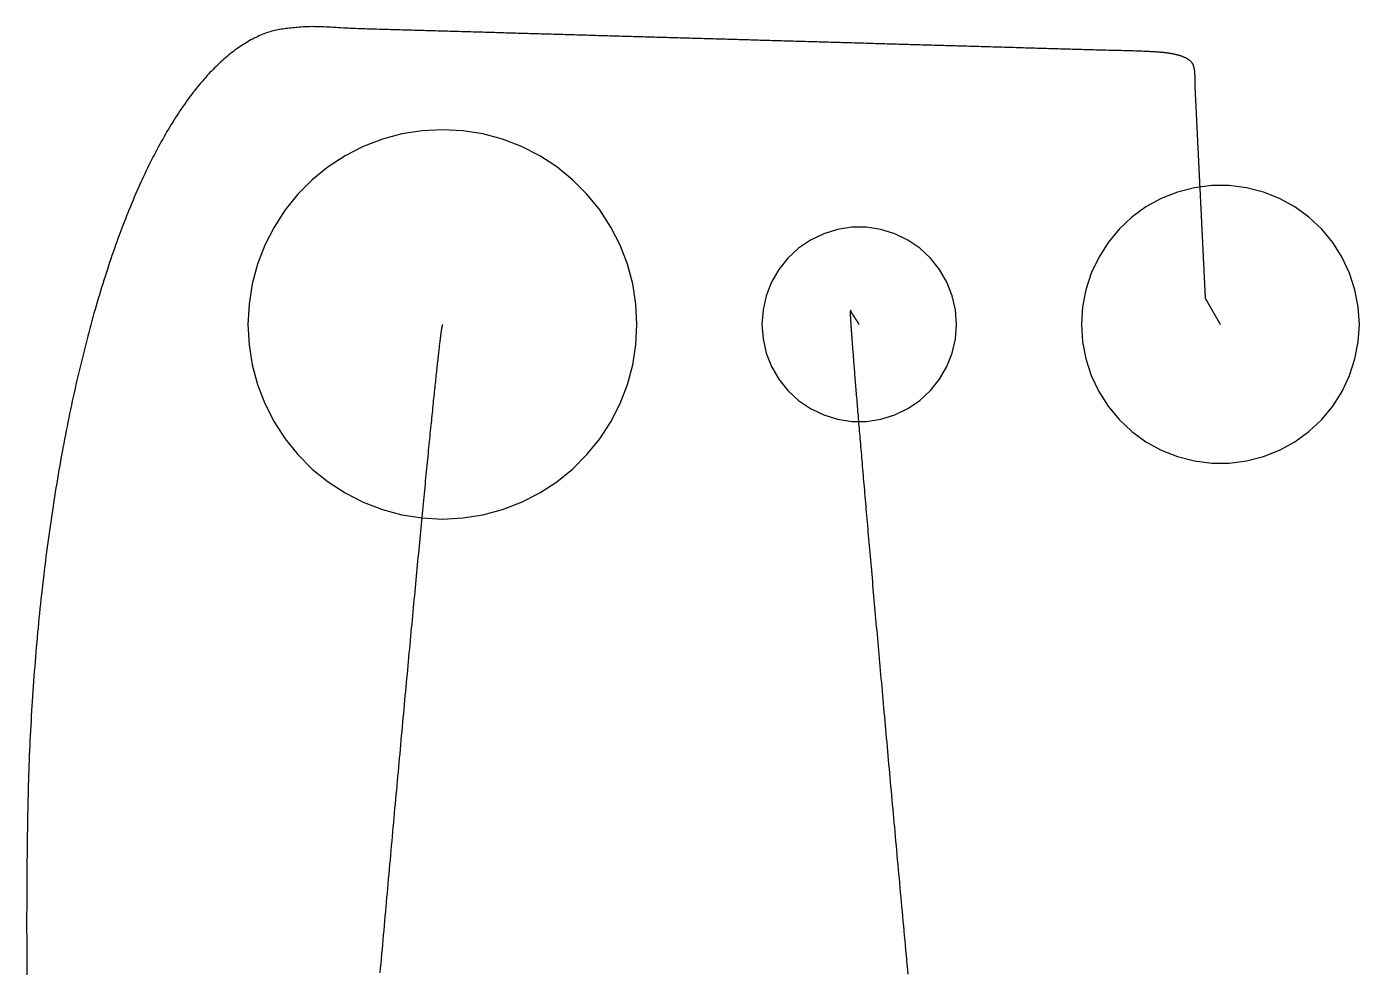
# Model space of a CAD drawing. Header units: millimetres. Extents: x -226 to 218, y -257 to 254.
# Drawn here: x -149.5 to -101.68, y 163.19 to 197.1 of the extents above; entities that cross this region are included whole.
import ezdxf

# ---------------------------------------------------------------- set-up
doc = ezdxf.new("R2010")
doc.units = ezdxf.units.MM
doc.layers.add('SKETCH', color=5, linetype='Continuous')

msp = doc.modelspace()

# ---------------------------------------------------------------- linework, layer by layer
at = {"layer": 'SKETCH', "flags": 128}
for points in [[(-106.669, 186.422), (-106.671, 186.424), (-106.672, 186.427), (-106.673, 186.429), (-106.675, 186.432), (-106.676, 186.434), (-106.678, 186.436), (-106.679, 186.439), (-106.68, 186.441), (-106.682, 186.444), (-106.683, 186.446), (-106.684, 186.448), (-106.686, 186.451), (-106.687, 186.453), (-106.688, 186.455), (-106.69, 186.458), (-106.691, 186.46), (-106.693, 186.463), (-106.694, 186.465), (-106.695, 186.467), (-106.697, 186.47), (-106.698, 186.472), (-106.699, 186.475), (-106.701, 186.477), (-106.702, 186.479), (-106.703, 186.482), (-106.705, 186.484), (-106.706, 186.486), (-106.708, 186.489), (-106.709, 186.491), (-106.71, 186.494), (-106.712, 186.496), (-106.713, 186.498), (-106.714, 186.501), (-106.716, 186.503), (-106.717, 186.506), (-106.718, 186.508), (-106.72, 186.51), (-106.721, 186.513), (-106.723, 186.515), (-106.724, 186.517), (-106.725, 186.52), (-106.727, 186.522), (-106.728, 186.525), (-106.729, 186.527), (-106.731, 186.529), (-106.732, 186.532), (-106.733, 186.534), (-106.735, 186.537), (-106.736, 186.539), (-106.738, 186.541), (-106.739, 186.544), (-106.74, 186.546), (-106.742, 186.549), (-106.743, 186.551), (-106.744, 186.553), (-106.746, 186.556), (-106.747, 186.558), (-106.748, 186.56), (-106.75, 186.563), (-106.751, 186.565), (-106.753, 186.568), (-106.754, 186.57), (-106.755, 186.572), (-106.757, 186.575), (-106.758, 186.577), (-106.759, 186.58), (-106.761, 186.582), (-106.762, 186.584), (-106.764, 186.587), (-106.765, 186.589), (-106.766, 186.591), (-106.768, 186.594), (-106.769, 186.596), (-106.77, 186.599), (-106.772, 186.601), (-106.773, 186.603), (-106.774, 186.606), (-106.776, 186.608), (-106.777, 186.611), (-106.779, 186.613), (-106.78, 186.615), (-106.781, 186.618), (-106.783, 186.62), (-106.784, 186.623), (-106.785, 186.625), (-106.787, 186.627), (-106.788, 186.63), (-106.789, 186.632), (-106.791, 186.634), (-106.792, 186.637), (-106.794, 186.639), (-106.795, 186.642), (-106.796, 186.644), (-106.798, 186.646), (-106.799, 186.649), (-106.8, 186.651), (-106.802, 186.654), (-106.803, 186.656), (-106.805, 186.658), (-106.806, 186.661), (-106.807, 186.663), (-106.809, 186.666), (-106.81, 186.668), (-106.811, 186.67), (-106.813, 186.673), (-106.814, 186.675), (-106.815, 186.677), (-106.817, 186.68), (-106.818, 186.682), (-106.82, 186.685), (-106.821, 186.687), (-106.822, 186.689), (-106.824, 186.692), (-106.825, 186.694), (-106.826, 186.697), (-106.828, 186.699), (-106.829, 186.701), (-106.831, 186.704), (-106.832, 186.706), (-106.833, 186.709), (-106.835, 186.711), (-106.836, 186.713), (-106.837, 186.716), (-106.839, 186.718), (-106.84, 186.721), (-106.841, 186.723), (-106.843, 186.725), (-106.844, 186.728), (-106.846, 186.73), (-106.847, 186.732), (-106.848, 186.735), (-106.85, 186.737), (-106.851, 186.74), (-106.852, 186.742), (-106.854, 186.744), (-106.855, 186.747), (-106.857, 186.749), (-106.858, 186.752), (-106.859, 186.754), (-106.861, 186.756), (-106.862, 186.759), (-106.863, 186.761), (-106.865, 186.764), (-106.866, 186.766), (-106.867, 186.768), (-106.869, 186.771), (-106.87, 186.773), (-106.872, 186.776), (-106.873, 186.778), (-106.874, 186.78), (-106.876, 186.783), (-106.877, 186.785), (-106.878, 186.788), (-106.88, 186.79), (-106.881, 186.792), (-106.883, 186.795), (-106.884, 186.797), (-106.885, 186.799), (-106.887, 186.802), (-106.888, 186.804), (-106.889, 186.807), (-106.891, 186.809), (-106.892, 186.811), (-106.893, 186.814), (-106.895, 186.816), (-106.896, 186.819), (-106.898, 186.821), (-106.899, 186.823), (-106.9, 186.826), (-106.902, 186.828), (-106.903, 186.831), (-106.904, 186.833), (-106.906, 186.835), (-106.907, 186.838), (-106.909, 186.84), (-106.91, 186.843), (-106.911, 186.845), (-106.913, 186.847), (-106.914, 186.85), (-106.915, 186.852), (-106.917, 186.855), (-106.918, 186.857), (-106.92, 186.859), (-106.921, 186.862), (-106.922, 186.864), (-106.924, 186.867), (-106.925, 186.869), (-106.926, 186.871), (-106.928, 186.874), (-106.929, 186.876), (-106.93, 186.878), (-106.932, 186.881), (-106.933, 186.883), (-106.935, 186.886), (-106.936, 186.888), (-106.937, 186.89), (-106.939, 186.893), (-106.94, 186.895), (-106.941, 186.898), (-106.943, 186.9), (-106.944, 186.902), (-106.946, 186.905), (-106.947, 186.907), (-106.948, 186.91), (-106.95, 186.912), (-106.951, 186.914), (-106.952, 186.917), (-106.954, 186.919), (-106.955, 186.922), (-106.957, 186.924), (-106.958, 186.926), (-106.959, 186.929), (-106.961, 186.931), (-106.962, 186.934), (-106.963, 186.936), (-106.965, 186.938), (-106.966, 186.941), (-106.967, 186.943), (-106.969, 186.946), (-106.97, 186.948), (-106.972, 186.95), (-106.973, 186.953), (-106.974, 186.955), (-106.976, 186.958), (-106.977, 186.96), (-106.978, 186.962), (-106.98, 186.965), (-106.981, 186.967), (-106.983, 186.97), (-106.984, 186.972), (-106.985, 186.974), (-106.987, 186.977), (-106.988, 186.979), (-106.989, 186.982), (-106.991, 186.984), (-106.992, 186.986), (-106.994, 186.989), (-106.995, 186.991), (-106.996, 186.994), (-106.998, 186.996), (-106.999, 186.998), (-107, 187.001), (-107.002, 187.003), (-107.003, 187.006), (-107.005, 187.008), (-107.006, 187.01), (-107.007, 187.013), (-107.009, 187.015), (-107.01, 187.018), (-107.011, 187.02), (-107.013, 187.022), (-107.014, 187.025), (-107.016, 187.027), (-107.017, 187.03), (-107.018, 187.032), (-107.02, 187.034), (-107.021, 187.037), (-107.022, 187.039), (-107.024, 187.042), (-107.025, 187.044), (-107.026, 187.046), (-107.028, 187.049), (-107.029, 187.051), (-107.031, 187.054), (-107.032, 187.056), (-107.033, 187.058), (-107.035, 187.061), (-107.036, 187.063), (-107.037, 187.066), (-107.039, 187.068), (-107.04, 187.07), (-107.042, 187.073), (-107.043, 187.075), (-107.044, 187.078), (-107.046, 187.08), (-107.047, 187.082), (-107.048, 187.085), (-107.05, 187.087), (-107.051, 187.09), (-107.053, 187.092), (-107.054, 187.094), (-107.055, 187.097), (-107.057, 187.099), (-107.058, 187.102), (-107.059, 187.104), (-107.061, 187.106), (-107.062, 187.109), (-107.064, 187.111), (-107.065, 187.114), (-107.066, 187.116), (-107.068, 187.118), (-107.069, 187.121), (-107.07, 187.123), (-107.072, 187.126), (-107.073, 187.128), (-107.075, 187.13), (-107.076, 187.133), (-107.077, 187.135), (-107.079, 187.138), (-107.08, 187.14), (-107.081, 187.142), (-107.083, 187.145), (-107.084, 187.147), (-107.086, 187.15), (-107.087, 187.152), (-107.088, 187.154), (-107.09, 187.157), (-107.091, 187.159), (-107.092, 187.162), (-107.094, 187.164), (-107.095, 187.166), (-107.097, 187.169), (-107.098, 187.171), (-107.099, 187.174), (-107.101, 187.176), (-107.102, 187.178), (-107.103, 187.181), (-107.105, 187.183), (-107.106, 187.186), (-107.108, 187.188), (-107.109, 187.19), (-107.11, 187.193), (-107.112, 187.195), (-107.113, 187.198), (-107.114, 187.2), (-107.116, 187.202), (-107.117, 187.205), (-107.119, 187.207), (-107.12, 187.21), (-107.121, 187.212), (-107.123, 187.214), (-107.124, 187.217), (-107.125, 187.219), (-107.127, 187.222), (-107.128, 187.224), (-107.13, 187.226), (-107.131, 187.229), (-107.132, 187.231), (-107.134, 187.234), (-107.135, 187.236), (-107.136, 187.238), (-107.138, 187.241), (-107.139, 187.243), (-107.141, 187.246), (-107.142, 187.248), (-107.143, 187.251), (-107.145, 187.253), (-107.146, 187.255), (-107.147, 187.258), (-107.149, 187.26), (-107.15, 187.263), (-107.152, 187.265), (-107.153, 187.267), (-107.154, 187.27), (-107.156, 187.272), (-107.157, 187.275), (-107.158, 187.277), (-107.16, 187.279), (-107.161, 187.282), (-107.163, 187.284), (-107.164, 187.287), (-107.165, 187.289), (-107.167, 187.292), (-107.168, 187.294), (-107.17, 187.297), (-107.172, 187.299), (-107.173, 187.302), (-107.175, 187.304), (-107.176, 187.307), (-107.178, 187.309), (-107.18, 187.312), (-107.181, 187.314), (-107.183, 187.317), (-107.184, 187.319), (-107.186, 187.322), (-107.187, 187.324), (-107.188, 187.326), (-107.19, 187.329), (-107.191, 187.331), (-107.192, 187.333), (-107.193, 187.336), (-107.194, 187.338), (-107.195, 187.34), (-107.196, 187.342), (-107.196, 187.343), (-107.196, 187.343), (-107.196, 187.344), (-107.197, 187.345), (-107.197, 187.345), (-107.197, 187.346), (-107.197, 187.346), (-107.197, 187.347), (-107.197, 187.347), (-107.198, 187.348), (-107.198, 187.348), (-107.198, 187.349), (-107.198, 187.349), (-107.198, 187.35), (-107.198, 187.351), (-107.198, 187.351), (-107.199, 187.352), (-107.199, 187.353), (-107.199, 187.353), (-107.199, 187.354), (-107.199, 187.355), (-107.199, 187.356), (-107.2, 187.357), (-107.2, 187.358), (-107.2, 187.359), (-107.2, 187.36), (-107.2, 187.361), (-107.2, 187.362), (-107.201, 187.364), (-107.201, 187.365), (-107.201, 187.366), (-107.201, 187.368), (-107.201, 187.369), (-107.201, 187.37), (-107.202, 187.372), (-107.202, 187.373), (-107.202, 187.375), (-107.202, 187.376), (-107.202, 187.378), (-107.202, 187.379), (-107.203, 187.381), (-107.203, 187.382), (-107.203, 187.384), (-107.203, 187.386), (-107.203, 187.388), (-107.203, 187.389), (-107.204, 187.391), (-107.204, 187.393), (-107.204, 187.395), (-107.204, 187.397), (-107.204, 187.399), (-107.204, 187.401), (-107.205, 187.403), (-107.205, 187.405), (-107.205, 187.407), (-107.205, 187.409), (-107.205, 187.411), (-107.205, 187.413), (-107.206, 187.416), (-107.206, 187.418), (-107.206, 187.42), (-107.206, 187.422), (-107.206, 187.425), (-107.206, 187.427), (-107.207, 187.429), (-107.207, 187.432), (-107.207, 187.434), (-107.207, 187.437), (-107.207, 187.439), (-107.207, 187.442), (-107.208, 187.445), (-107.208, 187.447), (-107.208, 187.45), (-107.208, 187.452), (-107.208, 187.455), (-107.208, 187.457), (-107.208, 187.46), (-107.209, 187.462), (-107.209, 187.464), (-107.209, 187.467), (-107.209, 187.469), (-107.209, 187.472), (-107.209, 187.474), (-107.209, 187.477), (-107.21, 187.48), (-107.21, 187.482), (-107.21, 187.485), (-107.21, 187.488), (-107.21, 187.492), (-107.21, 187.495), (-107.211, 187.498), (-107.211, 187.502), (-107.211, 187.506), (-107.211, 187.51), (-107.211, 187.515), (-107.212, 187.519), (-107.212, 187.534), (-107.213, 187.551), (-107.214, 187.57), (-107.215, 187.591), (-107.216, 187.614), (-107.218, 187.639), (-107.219, 187.665), (-107.22, 187.692), (-107.222, 187.72), (-107.223, 187.75), (-107.225, 187.78), (-107.226, 187.812), (-107.228, 187.843), (-107.229, 187.876), (-107.231, 187.908), (-107.232, 187.941), (-107.234, 187.974), (-107.236, 188.006), (-107.237, 188.039), (-107.239, 188.07), (-107.24, 188.102), (-107.242, 188.132), (-107.243, 188.162), (-107.245, 188.19), (-107.246, 188.218), (-107.247, 188.246), (-107.249, 188.274), (-107.25, 188.302), (-107.251, 188.33), (-107.253, 188.358), (-107.254, 188.386), (-107.256, 188.414), (-107.257, 188.442), (-107.258, 188.47), (-107.26, 188.498), (-107.261, 188.526), (-107.262, 188.554), (-107.264, 188.582), (-107.265, 188.61), (-107.266, 188.638), (-107.268, 188.666), (-107.269, 188.694), (-107.271, 188.722), (-107.272, 188.75), (-107.273, 188.778), (-107.275, 188.805), (-107.276, 188.833), (-107.277, 188.861), (-107.279, 188.889), (-107.28, 188.917), (-107.282, 188.945), (-107.283, 188.973), (-107.284, 189.001), (-107.286, 189.029), (-107.287, 189.057), (-107.288, 189.085), (-107.29, 189.113), (-107.291, 189.141), (-107.293, 189.169), (-107.294, 189.197), (-107.295, 189.225), (-107.297, 189.253), (-107.298, 189.281), (-107.299, 189.309), (-107.301, 189.337), (-107.302, 189.365), (-107.304, 189.393), (-107.305, 189.421), (-107.306, 189.449), (-107.308, 189.477), (-107.309, 189.505), (-107.31, 189.533), (-107.312, 189.561), (-107.313, 189.589), (-107.314, 189.617), (-107.316, 189.645), (-107.317, 189.673), (-107.319, 189.701), (-107.32, 189.729), (-107.321, 189.757), (-107.323, 189.785), (-107.324, 189.813), (-107.325, 189.841), (-107.327, 189.869), (-107.328, 189.897), (-107.33, 189.925), (-107.331, 189.953), (-107.332, 189.981), (-107.334, 190.008), (-107.335, 190.036), (-107.336, 190.064), (-107.338, 190.092), (-107.339, 190.12), (-107.341, 190.148), (-107.342, 190.176), (-107.343, 190.204), (-107.345, 190.232), (-107.346, 190.26), (-107.347, 190.288), (-107.349, 190.316), (-107.35, 190.344), (-107.352, 190.372), (-107.353, 190.4), (-107.354, 190.428), (-107.356, 190.456), (-107.357, 190.484), (-107.358, 190.512), (-107.36, 190.54), (-107.361, 190.569), (-107.363, 190.597), (-107.364, 190.625), (-107.365, 190.653), (-107.367, 190.681), (-107.368, 190.709), (-107.369, 190.737), (-107.371, 190.765), (-107.372, 190.793), (-107.374, 190.821), (-107.375, 190.849), (-107.376, 190.877), (-107.378, 190.905), (-107.379, 190.933), (-107.38, 190.961), (-107.382, 190.989), (-107.383, 191.017), (-107.385, 191.045), (-107.386, 191.073), (-107.387, 191.101), (-107.389, 191.129), (-107.39, 191.157), (-107.391, 191.185), (-107.393, 191.213), (-107.394, 191.241), (-107.395, 191.269), (-107.397, 191.297), (-107.398, 191.325), (-107.4, 191.353), (-107.401, 191.382), (-107.402, 191.41), (-107.404, 191.438), (-107.405, 191.466), (-107.406, 191.494), (-107.408, 191.522), (-107.409, 191.55), (-107.411, 191.578), (-107.412, 191.606), (-107.413, 191.634), (-107.415, 191.662), (-107.416, 191.69), (-107.417, 191.718), (-107.419, 191.746), (-107.42, 191.774), (-107.422, 191.802), (-107.423, 191.83), (-107.424, 191.858), (-107.426, 191.886), (-107.427, 191.915), (-107.428, 191.943), (-107.43, 191.971), (-107.431, 191.999), (-107.433, 192.027), (-107.434, 192.055), (-107.435, 192.083), (-107.437, 192.111), (-107.438, 192.139), (-107.439, 192.167), (-107.441, 192.195), (-107.442, 192.223), (-107.444, 192.251), (-107.445, 192.279), (-107.446, 192.307), (-107.448, 192.335), (-107.449, 192.364), (-107.45, 192.392), (-107.452, 192.42), (-107.453, 192.448), (-107.455, 192.476), (-107.456, 192.504), (-107.457, 192.532), (-107.459, 192.56), (-107.46, 192.588), (-107.461, 192.616), (-107.463, 192.644), (-107.464, 192.672), (-107.466, 192.7), (-107.467, 192.728), (-107.468, 192.757), (-107.47, 192.785), (-107.471, 192.813), (-107.472, 192.841), (-107.474, 192.869), (-107.475, 192.897), (-107.477, 192.925), (-107.478, 192.953), (-107.479, 192.981), (-107.481, 193.009), (-107.482, 193.037), (-107.484, 193.065), (-107.485, 193.094), (-107.486, 193.122), (-107.488, 193.15), (-107.489, 193.178), (-107.49, 193.206), (-107.492, 193.234), (-107.493, 193.262), (-107.495, 193.29), (-107.496, 193.318), (-107.497, 193.346), (-107.499, 193.374), (-107.5, 193.403), (-107.501, 193.431), (-107.503, 193.459), (-107.504, 193.487), (-107.506, 193.515), (-107.507, 193.543), (-107.508, 193.571), (-107.51, 193.599), (-107.511, 193.627), (-107.512, 193.655), (-107.514, 193.684), (-107.515, 193.712), (-107.517, 193.74), (-107.518, 193.768), (-107.519, 193.796), (-107.521, 193.824), (-107.522, 193.852), (-107.523, 193.88), (-107.525, 193.908), (-107.526, 193.937), (-107.528, 193.965), (-107.529, 193.993), (-107.53, 194.021), (-107.532, 194.049), (-107.533, 194.077), (-107.534, 194.105), (-107.536, 194.133), (-107.537, 194.161), (-107.539, 194.19), (-107.54, 194.218), (-107.541, 194.246), (-107.543, 194.274), (-107.544, 194.302), (-107.545, 194.33), (-107.547, 194.358), (-107.548, 194.386), (-107.55, 194.415), (-107.551, 194.443), (-107.552, 194.471), (-107.554, 194.499), (-107.555, 194.527), (-107.557, 194.555), (-107.558, 194.583), (-107.559, 194.611), (-107.561, 194.64), (-107.562, 194.668), (-107.563, 194.696), (-107.565, 194.724), (-107.566, 194.752), (-107.568, 194.78), (-107.569, 194.808), (-107.57, 194.836), (-107.572, 194.865), (-107.573, 194.893), (-107.574, 194.921), (-107.576, 194.949), (-107.577, 194.978), (-107.577, 195.008), (-107.578, 195.037), (-107.578, 195.067), (-107.578, 195.098), (-107.579, 195.128), (-107.579, 195.159), (-107.579, 195.189), (-107.579, 195.22), (-107.579, 195.25), (-107.58, 195.28), (-107.58, 195.31), (-107.581, 195.339), (-107.582, 195.368), (-107.583, 195.396), (-107.585, 195.424), (-107.587, 195.451), (-107.589, 195.478), (-107.592, 195.503), (-107.595, 195.528), (-107.598, 195.551), (-107.603, 195.574), (-107.608, 195.595), (-107.611, 195.608), (-107.614, 195.621), (-107.617, 195.634), (-107.62, 195.646), (-107.623, 195.657), (-107.627, 195.669), (-107.63, 195.68), (-107.633, 195.691), (-107.637, 195.702), (-107.64, 195.712), (-107.644, 195.722), (-107.648, 195.732), (-107.652, 195.742), (-107.657, 195.752), (-107.662, 195.761), (-107.667, 195.771), (-107.673, 195.78), (-107.679, 195.789), (-107.685, 195.798), (-107.692, 195.807), (-107.699, 195.816), (-107.707, 195.825), (-107.715, 195.834), (-107.724, 195.843), (-107.733, 195.852), (-107.743, 195.861), (-107.753, 195.87), (-107.763, 195.879), (-107.774, 195.887), (-107.785, 195.895), (-107.796, 195.904), (-107.808, 195.912), (-107.82, 195.92), (-107.833, 195.928), (-107.846, 195.936), (-107.859, 195.944), (-107.873, 195.951), (-107.886, 195.959), (-107.901, 195.966), (-107.915, 195.973), (-107.93, 195.981), (-107.946, 195.988), (-107.961, 195.995), (-107.977, 196.002), (-107.994, 196.008), (-108.011, 196.015), (-108.028, 196.022), (-108.045, 196.028), (-108.063, 196.034), (-108.081, 196.04), (-108.1, 196.047), (-108.119, 196.053), (-108.138, 196.058), (-108.157, 196.064), (-108.177, 196.07), (-108.198, 196.075), (-108.218, 196.081), (-108.239, 196.086), (-108.261, 196.091), (-108.282, 196.097), (-108.304, 196.102), (-108.327, 196.106), (-108.349, 196.111), (-108.373, 196.116), (-108.396, 196.12), (-108.42, 196.125), (-108.444, 196.129), (-108.468, 196.133), (-108.493, 196.137), (-108.518, 196.141), (-108.544, 196.145), (-108.57, 196.149), (-108.596, 196.153), (-108.622, 196.156), (-108.648, 196.159), (-108.674, 196.162), (-108.7, 196.165), (-108.726, 196.168), (-108.753, 196.171), (-108.78, 196.173), (-108.807, 196.175), (-108.835, 196.178), (-108.863, 196.18), (-108.892, 196.182), (-108.921, 196.184), (-108.951, 196.186), (-108.981, 196.188), (-109.012, 196.19), (-109.044, 196.192), (-109.077, 196.194), (-109.11, 196.196), (-109.145, 196.197), (-109.18, 196.199), (-109.217, 196.201), (-109.255, 196.203), (-109.293, 196.205), (-109.357, 196.208), (-109.424, 196.211), (-109.494, 196.214), (-109.567, 196.217), (-109.643, 196.22), (-109.722, 196.222), (-109.802, 196.225), (-109.886, 196.227), (-109.97, 196.23), (-110.057, 196.232), (-110.145, 196.234), (-110.234, 196.237), (-110.324, 196.239), (-110.415, 196.241), (-110.506, 196.243), (-110.597, 196.245), (-110.689, 196.247), (-110.78, 196.25), (-110.871, 196.252), (-110.961, 196.254), (-111.05, 196.256), (-111.138, 196.259), (-111.225, 196.261), (-111.309, 196.263), (-111.393, 196.266), (-111.477, 196.268), (-111.561, 196.271), (-111.645, 196.273), (-111.729, 196.275), (-111.814, 196.278), (-111.898, 196.28), (-111.982, 196.283), (-112.066, 196.285), (-112.15, 196.288), (-112.234, 196.29), (-112.318, 196.292), (-112.402, 196.295), (-112.486, 196.297), (-112.57, 196.3), (-112.654, 196.302), (-112.738, 196.304), (-112.822, 196.307), (-112.906, 196.309), (-112.99, 196.312), (-113.074, 196.314), (-113.158, 196.317), (-113.242, 196.319), (-113.326, 196.321), (-113.41, 196.324), (-113.494, 196.326), (-113.578, 196.329), (-113.662, 196.331), (-113.746, 196.334), (-113.83, 196.336), (-113.914, 196.338), (-113.998, 196.341), (-114.082, 196.343), (-114.166, 196.346), (-114.25, 196.348), (-114.334, 196.351), (-114.418, 196.353), (-114.502, 196.355), (-114.587, 196.358), (-114.671, 196.36), (-114.755, 196.363), (-114.839, 196.365), (-114.923, 196.368), (-115.007, 196.37), (-115.091, 196.372), (-115.175, 196.375), (-115.259, 196.377), (-115.343, 196.38), (-115.427, 196.382), (-115.512, 196.384), (-115.596, 196.387), (-115.68, 196.389), (-115.764, 196.392), (-115.848, 196.394), (-115.932, 196.397), (-116.016, 196.399), (-116.101, 196.401), (-116.185, 196.404), (-116.269, 196.406), (-116.353, 196.409), (-116.437, 196.411), (-116.521, 196.414), (-116.606, 196.416), (-116.69, 196.418), (-116.774, 196.421), (-116.858, 196.423), (-116.942, 196.426), (-117.026, 196.428), (-117.111, 196.431), (-117.195, 196.433), (-117.279, 196.435), (-117.363, 196.438), (-117.447, 196.44), (-117.531, 196.443), (-117.616, 196.445), (-117.7, 196.448), (-117.784, 196.45), (-117.868, 196.452), (-117.952, 196.455), (-118.036, 196.457), (-118.12, 196.46), (-118.205, 196.462), (-118.289, 196.465), (-118.373, 196.467), (-118.457, 196.469), (-118.541, 196.472), (-118.625, 196.474), (-118.71, 196.477), (-118.794, 196.479), (-118.878, 196.482), (-118.962, 196.484), (-119.046, 196.486), (-119.13, 196.489), (-119.215, 196.491), (-119.299, 196.494), (-119.383, 196.496), (-119.467, 196.499), (-119.551, 196.501), (-119.636, 196.503), (-119.72, 196.506), (-119.804, 196.508), (-119.888, 196.511), (-119.973, 196.513), (-120.057, 196.516), (-120.141, 196.518), (-120.225, 196.52), (-120.31, 196.523), (-120.394, 196.525), (-120.478, 196.528), (-120.562, 196.53), (-120.647, 196.533), (-120.731, 196.535), (-120.815, 196.537), (-120.9, 196.54), (-120.984, 196.542), (-121.068, 196.545), (-121.152, 196.547), (-121.237, 196.55), (-121.321, 196.552), (-121.405, 196.554), (-121.489, 196.557), (-121.574, 196.559), (-121.658, 196.562), (-121.742, 196.564), (-121.826, 196.567), (-121.911, 196.569), (-121.995, 196.571), (-122.079, 196.574), (-122.163, 196.576), (-122.248, 196.579), (-122.332, 196.581), (-122.416, 196.584), (-122.5, 196.586), (-122.585, 196.588), (-122.669, 196.591), (-122.753, 196.593), (-122.838, 196.596), (-122.922, 196.598), (-123.006, 196.601), (-123.09, 196.603), (-123.175, 196.605), (-123.259, 196.608), (-123.343, 196.61), (-123.427, 196.613), (-123.512, 196.615), (-123.596, 196.618), (-123.68, 196.62), (-123.765, 196.622), (-123.849, 196.625), (-123.933, 196.627), (-124.017, 196.63), (-124.102, 196.632), (-124.186, 196.635), (-124.27, 196.637), (-124.355, 196.64), (-124.439, 196.642), (-124.523, 196.644), (-124.608, 196.647), (-124.692, 196.649), (-124.776, 196.652), (-124.861, 196.654), (-124.945, 196.657), (-125.029, 196.659), (-125.114, 196.661), (-125.198, 196.664), (-125.282, 196.666), (-125.367, 196.669), (-125.451, 196.671), (-125.535, 196.674), (-125.62, 196.676), (-125.704, 196.678), (-125.788, 196.681), (-125.873, 196.683), (-125.957, 196.686), (-126.042, 196.688), (-126.126, 196.691), (-126.21, 196.693), (-126.295, 196.695), (-126.379, 196.698), (-126.464, 196.7), (-126.548, 196.703), (-126.633, 196.705), (-126.717, 196.708), (-126.801, 196.71), (-126.886, 196.712), (-126.97, 196.715), (-127.055, 196.717), (-127.139, 196.72), (-127.223, 196.722), (-127.308, 196.725), (-127.392, 196.727), (-127.477, 196.73), (-127.561, 196.732), (-127.646, 196.734), (-127.73, 196.737), (-127.814, 196.739), (-127.899, 196.742), (-127.983, 196.744), (-128.068, 196.747), (-128.152, 196.749), (-128.236, 196.751), (-128.321, 196.754), (-128.405, 196.756), (-128.49, 196.759), (-128.574, 196.761), (-128.658, 196.764), (-128.743, 196.766), (-128.827, 196.768), (-128.912, 196.771), (-128.996, 196.773), (-129.08, 196.776), (-129.165, 196.778), (-129.249, 196.781), (-129.334, 196.783), (-129.418, 196.786), (-129.503, 196.788), (-129.587, 196.79), (-129.672, 196.793), (-129.756, 196.795), (-129.841, 196.798), (-129.925, 196.8), (-130.01, 196.803), (-130.094, 196.805), (-130.179, 196.807), (-130.263, 196.81), (-130.348, 196.812), (-130.432, 196.815), (-130.517, 196.817), (-130.601, 196.82), (-130.686, 196.822), (-130.77, 196.825), (-130.855, 196.827), (-130.939, 196.829), (-131.024, 196.832), (-131.108, 196.834), (-131.193, 196.837), (-131.277, 196.839), (-131.362, 196.842), (-131.446, 196.844), (-131.531, 196.846), (-131.615, 196.849), (-131.7, 196.851), (-131.784, 196.854), (-131.869, 196.856), (-131.953, 196.859), (-132.038, 196.861), (-132.122, 196.864), (-132.207, 196.866), (-132.291, 196.868), (-132.376, 196.871), (-132.46, 196.873), (-132.545, 196.876), (-132.629, 196.878), (-132.714, 196.881), (-132.798, 196.883), (-132.883, 196.885), (-132.967, 196.888), (-133.052, 196.89), (-133.136, 196.893), (-133.221, 196.895), (-133.306, 196.898), (-133.39, 196.9), (-133.475, 196.903), (-133.559, 196.905), (-133.644, 196.907), (-133.728, 196.91), (-133.813, 196.912), (-133.897, 196.915), (-133.982, 196.917), (-134.066, 196.92), (-134.151, 196.922), (-134.235, 196.924), (-134.32, 196.927), (-134.405, 196.929), (-134.489, 196.932), (-134.574, 196.934), (-134.658, 196.937), (-134.743, 196.939), (-134.827, 196.942), (-134.912, 196.944), (-134.997, 196.946), (-135.081, 196.949), (-135.166, 196.951), (-135.25, 196.954), (-135.335, 196.956), (-135.419, 196.959), (-135.504, 196.961), (-135.589, 196.963), (-135.673, 196.966), (-135.758, 196.968), (-135.843, 196.971), (-135.927, 196.973), (-136.012, 196.976), (-136.096, 196.978), (-136.181, 196.981), (-136.266, 196.983), (-136.35, 196.985), (-136.435, 196.988), (-136.52, 196.99), (-136.604, 196.993), (-136.689, 196.995), (-136.774, 196.998), (-136.858, 197), (-136.943, 197.003), (-137.028, 197.005), (-137.112, 197.007), (-137.197, 197.01), (-137.282, 197.012), (-137.366, 197.015), (-137.451, 197.017), (-137.536, 197.02), (-137.62, 197.022), (-137.705, 197.025), (-137.791, 197.028), (-137.877, 197.032), (-137.963, 197.037), (-138.05, 197.041), (-138.137, 197.046), (-138.225, 197.052), (-138.312, 197.057), (-138.399, 197.062), (-138.486, 197.068), (-138.573, 197.073), (-138.66, 197.077), (-138.747, 197.082), (-138.833, 197.086), (-138.918, 197.089), (-139.003, 197.092), (-139.088, 197.094), (-139.171, 197.095), (-139.254, 197.096), (-139.336, 197.095), (-139.417, 197.093), (-139.496, 197.09), (-139.575, 197.086), (-139.652, 197.081), (-139.716, 197.076), (-139.778, 197.07), (-139.84, 197.065), (-139.901, 197.06), (-139.961, 197.054), (-140.021, 197.048), (-140.08, 197.042), (-140.139, 197.035), (-140.197, 197.028), (-140.255, 197.02), (-140.312, 197.012), (-140.37, 197.003), (-140.427, 196.993), (-140.483, 196.982), (-140.54, 196.971), (-140.596, 196.958), (-140.653, 196.944), (-140.709, 196.93), (-140.766, 196.913), (-140.822, 196.896), (-140.879, 196.877), (-140.936, 196.857), (-140.993, 196.836), (-141.051, 196.813), (-141.108, 196.788), (-141.166, 196.763), (-141.224, 196.736), (-141.281, 196.708), (-141.339, 196.679), (-141.397, 196.65), (-141.454, 196.619), (-141.512, 196.587), (-141.569, 196.553), (-141.627, 196.519), (-141.684, 196.484), (-141.741, 196.448), (-141.799, 196.411), (-141.856, 196.372), (-141.913, 196.333), (-141.97, 196.292), (-142.027, 196.251), (-142.084, 196.208), (-142.14, 196.165), (-142.197, 196.12), (-142.253, 196.075), (-142.31, 196.028), (-142.366, 195.981), (-142.422, 195.932), (-142.478, 195.882), (-142.533, 195.832), (-142.589, 195.78), (-142.645, 195.727), (-142.701, 195.673), (-142.756, 195.618), (-142.812, 195.562), (-142.867, 195.505), (-142.923, 195.447), (-142.978, 195.388), (-143.033, 195.328), (-143.088, 195.267), (-143.143, 195.205), (-143.197, 195.142), (-143.252, 195.078), (-143.306, 195.012), (-143.361, 194.946), (-143.415, 194.879), (-143.469, 194.811), (-143.523, 194.742), (-143.576, 194.672), (-143.63, 194.601), (-143.683, 194.53), (-143.736, 194.457), (-143.789, 194.383), (-143.842, 194.308), (-143.895, 194.233), (-143.948, 194.156), (-144, 194.078), (-144.053, 193.999), (-144.105, 193.919), (-144.157, 193.838), (-144.209, 193.756), (-144.261, 193.674), (-144.313, 193.59), (-144.364, 193.505), (-144.415, 193.42), (-144.467, 193.333), (-144.518, 193.245), (-144.568, 193.157), (-144.619, 193.068), (-144.67, 192.977), (-144.72, 192.886), (-144.77, 192.794), (-144.82, 192.701), (-144.869, 192.608), (-144.919, 192.513), (-144.968, 192.417), (-145.017, 192.321), (-145.066, 192.224), (-145.115, 192.125), (-145.163, 192.026), (-145.212, 191.926), (-145.26, 191.824), (-145.308, 191.722), (-145.356, 191.619), (-145.403, 191.515), (-145.451, 191.41), (-145.498, 191.304), (-145.545, 191.198), (-145.592, 191.09), (-145.639, 190.982), (-145.685, 190.872), (-145.731, 190.762), (-145.777, 190.651), (-145.823, 190.54), (-145.869, 190.427), (-145.914, 190.314), (-145.959, 190.2), (-146.004, 190.085), (-146.048, 189.97), (-146.092, 189.853), (-146.136, 189.736), (-146.18, 189.618), (-146.224, 189.499), (-146.267, 189.38), (-146.31, 189.259), (-146.353, 189.137), (-146.396, 189.015), (-146.439, 188.892), (-146.481, 188.768), (-146.523, 188.643), (-146.565, 188.518), (-146.606, 188.391), (-146.648, 188.264), (-146.689, 188.136), (-146.73, 188.008), (-146.77, 187.878), (-146.81, 187.748), (-146.851, 187.618), (-146.89, 187.486), (-146.93, 187.354), (-146.969, 187.221), (-147.008, 187.088), (-147.047, 186.954), (-147.085, 186.819), (-147.123, 186.684), (-147.161, 186.548), (-147.199, 186.411), (-147.236, 186.273), (-147.273, 186.134), (-147.31, 185.995), (-147.347, 185.855), (-147.383, 185.714), (-147.419, 185.572), (-147.455, 185.43), (-147.49, 185.287), (-147.526, 185.144), (-147.561, 184.999), (-147.596, 184.855), (-147.63, 184.709), (-147.664, 184.563), (-147.698, 184.416), (-147.732, 184.269), (-147.765, 184.121), (-147.798, 183.973), (-147.831, 183.824), (-147.863, 183.675), (-147.895, 183.525), (-147.927, 183.374), (-147.958, 183.223), (-147.989, 183.072), (-148.02, 182.919), (-148.051, 182.766), (-148.081, 182.613), (-148.111, 182.458), (-148.141, 182.303), (-148.171, 182.148), (-148.2, 181.992), (-148.229, 181.835), (-148.258, 181.678), (-148.286, 181.52), (-148.314, 181.362), (-148.342, 181.203), (-148.369, 181.044), (-148.396, 180.884), (-148.423, 180.723), (-148.449, 180.563), (-148.476, 180.402), (-148.501, 180.24), (-148.527, 180.078), (-148.552, 179.916), (-148.577, 179.753), (-148.601, 179.59), (-148.625, 179.427), (-148.649, 179.263), (-148.673, 179.098), (-148.696, 178.933), (-148.719, 178.768), (-148.741, 178.602), (-148.763, 178.435), (-148.785, 178.268), (-148.807, 178.1), (-148.828, 177.932), (-148.849, 177.764), (-148.87, 177.595), (-148.89, 177.426), (-148.91, 177.257), (-148.93, 177.087), (-148.949, 176.916), (-148.968, 176.746), (-148.987, 176.575), (-149.005, 176.404), (-149.023, 176.233), (-149.041, 176.061), (-149.058, 175.889), (-149.075, 175.717), (-149.092, 175.545), (-149.108, 175.372), (-149.124, 175.199), (-149.139, 175.026), (-149.155, 174.852), (-149.17, 174.678), (-149.184, 174.503), (-149.199, 174.328), (-149.213, 174.153), (-149.226, 173.977), (-149.24, 173.802), (-149.253, 173.625), (-149.265, 173.449), (-149.278, 173.272), (-149.29, 173.095), (-149.301, 172.918), (-149.313, 172.741), (-149.324, 172.564), (-149.334, 172.386), (-149.344, 172.208), (-149.354, 172.031), (-149.364, 171.853), (-149.373, 171.675), (-149.382, 171.497), (-149.391, 171.319), (-149.399, 171.141), (-149.406, 170.965), (-149.413, 170.789), (-149.42, 170.614), (-149.426, 170.44), (-149.432, 170.265), (-149.437, 170.091), (-149.442, 169.917), (-149.447, 169.743), (-149.451, 169.568), (-149.455, 169.393), (-149.459, 169.217), (-149.462, 169.041), (-149.466, 168.863), (-149.469, 168.685), (-149.472, 168.505), (-149.474, 168.324), (-149.477, 168.141), (-149.479, 167.956), (-149.482, 167.769), (-149.484, 167.581), (-149.486, 167.39), (-149.489, 167.197), (-149.491, 167.001), (-149.493, 166.76), (-149.496, 166.516), (-149.497, 166.268), (-149.499, 166.017), (-149.5, 165.762), (-149.5, 165.504), (-149.501, 165.244), (-149.501, 164.982), (-149.501, 164.717), (-149.5, 164.451), (-149.5, 164.183), (-149.499, 163.914), (-149.498, 163.643), (-149.498, 163.372), (-149.497, 163.1)], [(-127.604, 186.422), (-127.643, 187.152), (-127.757, 187.873), (-127.946, 188.579), (-128.208, 189.26), (-128.539, 189.911), (-128.937, 190.524), (-129.397, 191.092), (-129.913, 191.608), (-130.481, 192.068), (-131.094, 192.466), (-131.744, 192.797), (-132.426, 193.059), (-133.132, 193.248), (-133.853, 193.362), (-134.583, 193.4), (-135.312, 193.362), (-136.034, 193.248), (-136.739, 193.059), (-137.421, 192.797), (-138.072, 192.466), (-138.685, 192.068), (-139.252, 191.608), (-139.769, 191.092), (-140.228, 190.524), (-140.626, 189.911), (-140.958, 189.26), (-141.22, 188.579), (-141.409, 187.873), (-141.523, 187.152), (-141.561, 186.422), (-141.523, 185.693), (-141.409, 184.971), (-141.22, 184.266), (-140.958, 183.584), (-140.626, 182.933), (-140.228, 182.32), (-139.769, 181.753), (-139.252, 181.236), (-138.685, 180.776), (-138.072, 180.379), (-137.421, 180.047), (-136.739, 179.785), (-136.034, 179.596), (-135.312, 179.482), (-134.583, 179.444), (-133.853, 179.482), (-133.132, 179.596), (-132.426, 179.785), (-131.744, 180.047), (-131.094, 180.379), (-130.481, 180.776), (-129.913, 181.236), (-129.397, 181.753), (-128.937, 182.32), (-128.539, 182.933), (-128.208, 183.584), (-127.946, 184.266), (-127.757, 184.971), (-127.643, 185.693), (-127.604, 186.422)], [(-101.685, 186.422), (-101.724, 187.047), (-101.841, 187.662), (-102.035, 188.257), (-102.301, 188.823), (-102.637, 189.352), (-103.036, 189.834), (-103.492, 190.263), (-103.998, 190.631), (-104.547, 190.932), (-105.129, 191.163), (-105.735, 191.318), (-106.356, 191.397), (-106.982, 191.397), (-107.603, 191.318), (-108.21, 191.163), (-108.792, 190.932), (-109.34, 190.631), (-109.847, 190.263), (-110.303, 189.834), (-110.702, 189.352), (-111.037, 188.823), (-111.304, 188.257), (-111.497, 187.662), (-111.615, 187.047), (-111.654, 186.422), (-111.615, 185.797), (-111.497, 185.182), (-111.304, 184.587), (-111.037, 184.021), (-110.702, 183.492), (-110.303, 183.01), (-109.847, 182.581), (-109.34, 182.213), (-108.792, 181.912), (-108.21, 181.682), (-107.603, 181.526), (-106.982, 181.447), (-106.356, 181.447), (-105.735, 181.526), (-105.129, 181.682), (-104.547, 181.912), (-103.998, 182.213), (-103.492, 182.581), (-103.036, 183.01), (-102.637, 183.492), (-102.301, 184.021), (-102.035, 184.587), (-101.841, 185.182), (-101.724, 185.797), (-101.685, 186.422)], [(-116.14, 186.422), (-116.179, 186.942), (-116.295, 187.451), (-116.486, 187.936), (-116.746, 188.388), (-117.071, 188.795), (-117.454, 189.15), (-117.885, 189.444), (-118.354, 189.67), (-118.853, 189.824), (-119.368, 189.902), (-119.89, 189.902), (-120.406, 189.824), (-120.904, 189.67), (-121.374, 189.444), (-121.805, 189.15), (-122.187, 188.795), (-122.512, 188.388), (-122.773, 187.936), (-122.963, 187.451), (-123.079, 186.942), (-123.118, 186.422), (-123.079, 185.902), (-122.963, 185.394), (-122.773, 184.908), (-122.512, 184.457), (-122.187, 184.049), (-121.805, 183.694), (-121.374, 183.4), (-120.904, 183.174), (-120.406, 183.02), (-119.89, 182.943), (-119.368, 182.943), (-118.853, 183.02), (-118.354, 183.174), (-117.885, 183.4), (-117.454, 183.694), (-117.071, 184.049), (-116.746, 184.457), (-116.486, 184.908), (-116.295, 185.394), (-116.179, 185.902), (-116.14, 186.422)], [(-119.629, 186.422), (-119.631, 186.425), (-119.632, 186.427), (-119.634, 186.43), (-119.636, 186.432), (-119.637, 186.435), (-119.639, 186.437), (-119.641, 186.44), (-119.642, 186.443), (-119.644, 186.445), (-119.646, 186.448), (-119.647, 186.45), (-119.649, 186.453), (-119.651, 186.455), (-119.652, 186.458), (-119.654, 186.461), (-119.655, 186.463), (-119.657, 186.466), (-119.659, 186.468), (-119.66, 186.471), (-119.662, 186.473), (-119.664, 186.476), (-119.665, 186.479), (-119.667, 186.481), (-119.669, 186.484), (-119.67, 186.486), (-119.672, 186.489), (-119.674, 186.491), (-119.675, 186.494), (-119.677, 186.497), (-119.679, 186.499), (-119.68, 186.502), (-119.682, 186.504), (-119.683, 186.507), (-119.685, 186.509), (-119.687, 186.512), (-119.688, 186.514), (-119.69, 186.517), (-119.692, 186.52), (-119.693, 186.522), (-119.695, 186.525), (-119.697, 186.527), (-119.698, 186.53), (-119.7, 186.532), (-119.702, 186.535), (-119.703, 186.538), (-119.705, 186.54), (-119.707, 186.543), (-119.708, 186.545), (-119.71, 186.548), (-119.712, 186.55), (-119.713, 186.553), (-119.715, 186.556), (-119.716, 186.558), (-119.718, 186.561), (-119.72, 186.563), (-119.721, 186.566), (-119.723, 186.568), (-119.725, 186.571), (-119.726, 186.574), (-119.728, 186.576), (-119.73, 186.579), (-119.731, 186.581), (-119.733, 186.584), (-119.735, 186.586), (-119.736, 186.589), (-119.738, 186.592), (-119.74, 186.594), (-119.741, 186.597), (-119.743, 186.599), (-119.744, 186.602), (-119.746, 186.604), (-119.748, 186.607), (-119.749, 186.61), (-119.751, 186.612), (-119.753, 186.615), (-119.754, 186.617), (-119.756, 186.62), (-119.758, 186.622), (-119.759, 186.625), (-119.761, 186.628), (-119.763, 186.63), (-119.764, 186.633), (-119.766, 186.635), (-119.768, 186.638), (-119.769, 186.64), (-119.771, 186.643), (-119.773, 186.646), (-119.774, 186.648), (-119.776, 186.651), (-119.777, 186.653), (-119.779, 186.656), (-119.781, 186.658), (-119.782, 186.661), (-119.784, 186.664), (-119.786, 186.666), (-119.787, 186.669), (-119.789, 186.671), (-119.791, 186.674), (-119.792, 186.676), (-119.794, 186.679), (-119.796, 186.682), (-119.797, 186.684), (-119.799, 186.687), (-119.801, 186.689), (-119.802, 186.692), (-119.804, 186.694), (-119.806, 186.697), (-119.807, 186.7), (-119.809, 186.702), (-119.81, 186.705), (-119.812, 186.707), (-119.814, 186.71), (-119.815, 186.712), (-119.817, 186.715), (-119.819, 186.718), (-119.82, 186.72), (-119.822, 186.723), (-119.824, 186.725), (-119.825, 186.728), (-119.827, 186.73), (-119.829, 186.733), (-119.83, 186.736), (-119.832, 186.738), (-119.834, 186.741), (-119.835, 186.743), (-119.837, 186.746), (-119.839, 186.748), (-119.84, 186.751), (-119.842, 186.754), (-119.844, 186.756), (-119.845, 186.759), (-119.847, 186.761), (-119.848, 186.764), (-119.85, 186.766), (-119.852, 186.769), (-119.853, 186.772), (-119.855, 186.774), (-119.857, 186.777), (-119.858, 186.779), (-119.86, 186.782), (-119.862, 186.784), (-119.863, 186.787), (-119.865, 186.79), (-119.867, 186.792), (-119.868, 186.795), (-119.87, 186.797), (-119.872, 186.8), (-119.873, 186.802), (-119.875, 186.805), (-119.877, 186.808), (-119.878, 186.81), (-119.88, 186.813), (-119.882, 186.815), (-119.883, 186.818), (-119.885, 186.821), (-119.886, 186.823), (-119.888, 186.826), (-119.89, 186.828), (-119.891, 186.831), (-119.893, 186.833), (-119.895, 186.836), (-119.896, 186.839), (-119.898, 186.841), (-119.9, 186.844), (-119.901, 186.846), (-119.903, 186.849), (-119.905, 186.851), (-119.906, 186.854), (-119.908, 186.857), (-119.91, 186.861), (-119.912, 186.865), (-119.913, 186.869), (-119.915, 186.874), (-119.917, 186.88), (-119.919, 186.885), (-119.921, 186.891), (-119.923, 186.896), (-119.925, 186.902), (-119.927, 186.907), (-119.929, 186.912), (-119.931, 186.917), (-119.933, 186.921), (-119.935, 186.924), (-119.936, 186.927), (-119.938, 186.93), (-119.939, 186.931), (-119.941, 186.931), (-119.942, 186.931), (-119.943, 186.929), (-119.944, 186.926), (-119.945, 186.922), (-119.946, 186.916), (-119.947, 186.911), (-119.947, 186.906), (-119.948, 186.9), (-119.948, 186.895), (-119.948, 186.889), (-119.949, 186.884), (-119.949, 186.877), (-119.95, 186.871), (-119.95, 186.864), (-119.95, 186.856), (-119.95, 186.848), (-119.95, 186.839), (-119.95, 186.829), (-119.95, 186.819), (-119.95, 186.807), (-119.95, 186.795), (-119.949, 186.781), (-119.949, 186.767), (-119.948, 186.751), (-119.948, 186.734), (-119.947, 186.716), (-119.946, 186.696), (-119.945, 186.675), (-119.944, 186.652), (-119.942, 186.628), (-119.941, 186.603), (-119.939, 186.576), (-119.938, 186.549), (-119.936, 186.521), (-119.934, 186.491), (-119.932, 186.461), (-119.93, 186.429), (-119.928, 186.397), (-119.926, 186.363), (-119.924, 186.328), (-119.921, 186.293), (-119.919, 186.256), (-119.916, 186.218), (-119.913, 186.179), (-119.911, 186.14), (-119.908, 186.099), (-119.905, 186.057), (-119.902, 186.014), (-119.898, 185.97), (-119.895, 185.925), (-119.892, 185.88), (-119.888, 185.833), (-119.885, 185.785), (-119.881, 185.736), (-119.877, 185.686), (-119.873, 185.635), (-119.869, 185.583), (-119.865, 185.53), (-119.861, 185.476), (-119.857, 185.421), (-119.852, 185.365), (-119.848, 185.308), (-119.843, 185.25), (-119.839, 185.19), (-119.834, 185.13), (-119.829, 185.069), (-119.824, 185.007), (-119.819, 184.944), (-119.814, 184.88), (-119.809, 184.815), (-119.803, 184.749), (-119.798, 184.682), (-119.793, 184.614), (-119.787, 184.545), (-119.781, 184.475), (-119.776, 184.405), (-119.77, 184.333), (-119.764, 184.26), (-119.758, 184.187), (-119.752, 184.112), (-119.745, 184.036), (-119.739, 183.96), (-119.733, 183.882), (-119.726, 183.803), (-119.72, 183.724), (-119.713, 183.643), (-119.706, 183.561), (-119.699, 183.479), (-119.692, 183.395), (-119.685, 183.311), (-119.678, 183.226), (-119.671, 183.139), (-119.664, 183.052), (-119.656, 182.964), (-119.649, 182.875), (-119.641, 182.786), (-119.634, 182.695), (-119.626, 182.603), (-119.618, 182.511), (-119.61, 182.418), (-119.602, 182.324), (-119.594, 182.229), (-119.586, 182.133), (-119.578, 182.036), (-119.569, 181.938), (-119.561, 181.84), (-119.553, 181.74), (-119.544, 181.639), (-119.535, 181.538), (-119.527, 181.435), (-119.518, 181.332), (-119.509, 181.228), (-119.5, 181.123), (-119.491, 181.017), (-119.482, 180.91), (-119.472, 180.803), (-119.463, 180.695), (-119.454, 180.585), (-119.444, 180.475), (-119.434, 180.365), (-119.425, 180.253), (-119.415, 180.141), (-119.405, 180.028), (-119.395, 179.914), (-119.386, 179.8), (-119.376, 179.684), (-119.365, 179.568), (-119.355, 179.451), (-119.345, 179.333), (-119.335, 179.214), (-119.324, 179.095), (-119.314, 178.974), (-119.303, 178.853), (-119.292, 178.731), (-119.282, 178.608), (-119.271, 178.484), (-119.26, 178.36), (-119.249, 178.234), (-119.238, 178.108), (-119.227, 177.982), (-119.215, 177.854), (-119.204, 177.726), (-119.193, 177.597), (-119.181, 177.468), (-119.17, 177.338), (-119.158, 177.207), (-119.147, 177.076), (-119.135, 176.943), (-119.123, 176.811), (-119.112, 176.678), (-119.1, 176.543), (-119.088, 176.408), (-119.076, 176.273), (-119.064, 176.136), (-119.052, 175.999), (-119.039, 175.861), (-119.027, 175.722), (-119.015, 175.583), (-119.002, 175.443), (-118.99, 175.302), (-118.977, 175.161), (-118.964, 175.019), (-118.952, 174.876), (-118.939, 174.733), (-118.926, 174.589), (-118.913, 174.445), (-118.9, 174.3), (-118.887, 174.154), (-118.874, 174.008), (-118.861, 173.862), (-118.848, 173.714), (-118.835, 173.567), (-118.821, 173.419), (-118.808, 173.27), (-118.795, 173.121), (-118.781, 172.971), (-118.768, 172.82), (-118.754, 172.669), (-118.741, 172.517), (-118.727, 172.364), (-118.713, 172.211), (-118.699, 172.058), (-118.686, 171.903), (-118.672, 171.748), (-118.658, 171.593), (-118.644, 171.437), (-118.63, 171.281), (-118.616, 171.124), (-118.601, 170.967), (-118.587, 170.809), (-118.573, 170.651), (-118.559, 170.492), (-118.544, 170.333), (-118.53, 170.174), (-118.515, 170.014), (-118.501, 169.854), (-118.486, 169.693), (-118.472, 169.532), (-118.457, 169.371), (-118.442, 169.209), (-118.428, 169.046), (-118.413, 168.883), (-118.398, 168.719), (-118.383, 168.555), (-118.368, 168.39), (-118.353, 168.225), (-118.338, 168.06), (-118.323, 167.894), (-118.307, 167.728), (-118.292, 167.561), (-118.277, 167.394), (-118.262, 167.227), (-118.246, 167.059), (-118.231, 166.891), (-118.216, 166.723), (-118.2, 166.554), (-118.185, 166.385), (-118.169, 166.216), (-118.154, 166.047), (-118.138, 165.878), (-118.123, 165.708), (-118.107, 165.538), (-118.092, 165.368), (-118.076, 165.197), (-118.061, 165.026), (-118.045, 164.854), (-118.029, 164.682), (-118.013, 164.51), (-117.998, 164.337), (-117.982, 164.165), (-117.966, 163.991), (-117.95, 163.818), (-117.934, 163.644), (-117.918, 163.47), (-117.902, 163.296), (-117.886, 163.122)], [(-134.583, 186.422), (-134.585, 186.408), (-134.588, 186.396), (-134.59, 186.384), (-134.592, 186.373), (-134.594, 186.363), (-134.596, 186.353), (-134.599, 186.344), (-134.601, 186.335), (-134.603, 186.325), (-134.605, 186.316), (-134.607, 186.306), (-134.609, 186.296), (-134.611, 186.285), (-134.614, 186.274), (-134.616, 186.261), (-134.618, 186.247), (-134.621, 186.232), (-134.624, 186.215), (-134.627, 186.197), (-134.63, 186.177), (-134.633, 186.155), (-134.636, 186.131), (-134.64, 186.105), (-134.644, 186.076), (-134.648, 186.045), (-134.652, 186.013), (-134.656, 185.979), (-134.661, 185.944), (-134.665, 185.908), (-134.67, 185.871), (-134.675, 185.832), (-134.68, 185.792), (-134.685, 185.75), (-134.69, 185.707), (-134.695, 185.663), (-134.7, 185.618), (-134.706, 185.571), (-134.711, 185.523), (-134.717, 185.474), (-134.723, 185.424), (-134.729, 185.372), (-134.735, 185.319), (-134.741, 185.265), (-134.747, 185.21), (-134.753, 185.153), (-134.76, 185.095), (-134.766, 185.036), (-134.773, 184.976), (-134.78, 184.915), (-134.786, 184.852), (-134.793, 184.788), (-134.8, 184.722), (-134.807, 184.656), (-134.815, 184.588), (-134.822, 184.519), (-134.83, 184.448), (-134.837, 184.376), (-134.845, 184.303), (-134.853, 184.229), (-134.861, 184.154), (-134.869, 184.077), (-134.877, 183.999), (-134.885, 183.92), (-134.893, 183.84), (-134.901, 183.759), (-134.91, 183.677), (-134.919, 183.593), (-134.927, 183.509), (-134.936, 183.423), (-134.945, 183.337), (-134.954, 183.249), (-134.963, 183.16), (-134.972, 183.07), (-134.981, 182.979), (-134.99, 182.887), (-135, 182.793), (-135.009, 182.698), (-135.019, 182.602), (-135.029, 182.505), (-135.039, 182.407), (-135.049, 182.307), (-135.059, 182.207), (-135.069, 182.105), (-135.079, 182.003), (-135.089, 181.899), (-135.1, 181.794), (-135.11, 181.688), (-135.121, 181.581), (-135.131, 181.473), (-135.142, 181.365), (-135.153, 181.255), (-135.164, 181.144), (-135.175, 181.033), (-135.186, 180.921), (-135.197, 180.807), (-135.208, 180.693), (-135.219, 180.578), (-135.23, 180.462), (-135.242, 180.345), (-135.253, 180.227), (-135.265, 180.107), (-135.276, 179.987), (-135.288, 179.865), (-135.3, 179.743), (-135.312, 179.619), (-135.324, 179.495), (-135.336, 179.369), (-135.348, 179.243), (-135.36, 179.116), (-135.372, 178.988), (-135.385, 178.859), (-135.397, 178.73), (-135.409, 178.599), (-135.422, 178.468), (-135.434, 178.336), (-135.447, 178.203), (-135.46, 178.07), (-135.473, 177.936), (-135.485, 177.801), (-135.498, 177.666), (-135.511, 177.53), (-135.524, 177.393), (-135.537, 177.255), (-135.55, 177.116), (-135.563, 176.976), (-135.577, 176.836), (-135.59, 176.694), (-135.604, 176.552), (-135.617, 176.409), (-135.631, 176.265), (-135.644, 176.12), (-135.658, 175.975), (-135.672, 175.829), (-135.685, 175.682), (-135.699, 175.535), (-135.713, 175.387), (-135.727, 175.238), (-135.741, 175.089), (-135.755, 174.94), (-135.769, 174.79), (-135.783, 174.64), (-135.797, 174.489), (-135.811, 174.337), (-135.825, 174.186), (-135.839, 174.034), (-135.854, 173.881), (-135.868, 173.727), (-135.882, 173.572), (-135.897, 173.417), (-135.911, 173.261), (-135.926, 173.105), (-135.94, 172.948), (-135.955, 172.79), (-135.969, 172.632), (-135.984, 172.473), (-135.999, 172.314), (-136.014, 172.155), (-136.028, 171.995), (-136.043, 171.834), (-136.058, 171.674), (-136.073, 171.513), (-136.088, 171.351), (-136.102, 171.19), (-136.117, 171.028), (-136.132, 170.866), (-136.147, 170.703), (-136.162, 170.541), (-136.177, 170.378), (-136.192, 170.215), (-136.206, 170.052), (-136.221, 169.888), (-136.236, 169.723), (-136.251, 169.559), (-136.267, 169.393), (-136.282, 169.227), (-136.297, 169.061), (-136.312, 168.895), (-136.327, 168.728), (-136.342, 168.561), (-136.357, 168.394), (-136.372, 168.227), (-136.388, 168.059), (-136.403, 167.891), (-136.418, 167.723), (-136.433, 167.555), (-136.448, 167.387), (-136.463, 167.22), (-136.479, 167.052), (-136.494, 166.884), (-136.509, 166.716), (-136.524, 166.548), (-136.539, 166.38), (-136.554, 166.213), (-136.569, 166.045), (-136.584, 165.877), (-136.599, 165.708), (-136.615, 165.539), (-136.63, 165.371), (-136.645, 165.202), (-136.66, 165.033), (-136.675, 164.863), (-136.69, 164.694), (-136.705, 164.525), (-136.721, 164.356), (-136.736, 164.187), (-136.751, 164.018), (-136.766, 163.849), (-136.781, 163.68), (-136.796, 163.511), (-136.811, 163.343), (-136.826, 163.174)]]:
    msp.add_lwpolyline(points, dxfattribs=at)

doc.saveas('drawing.dxf')
